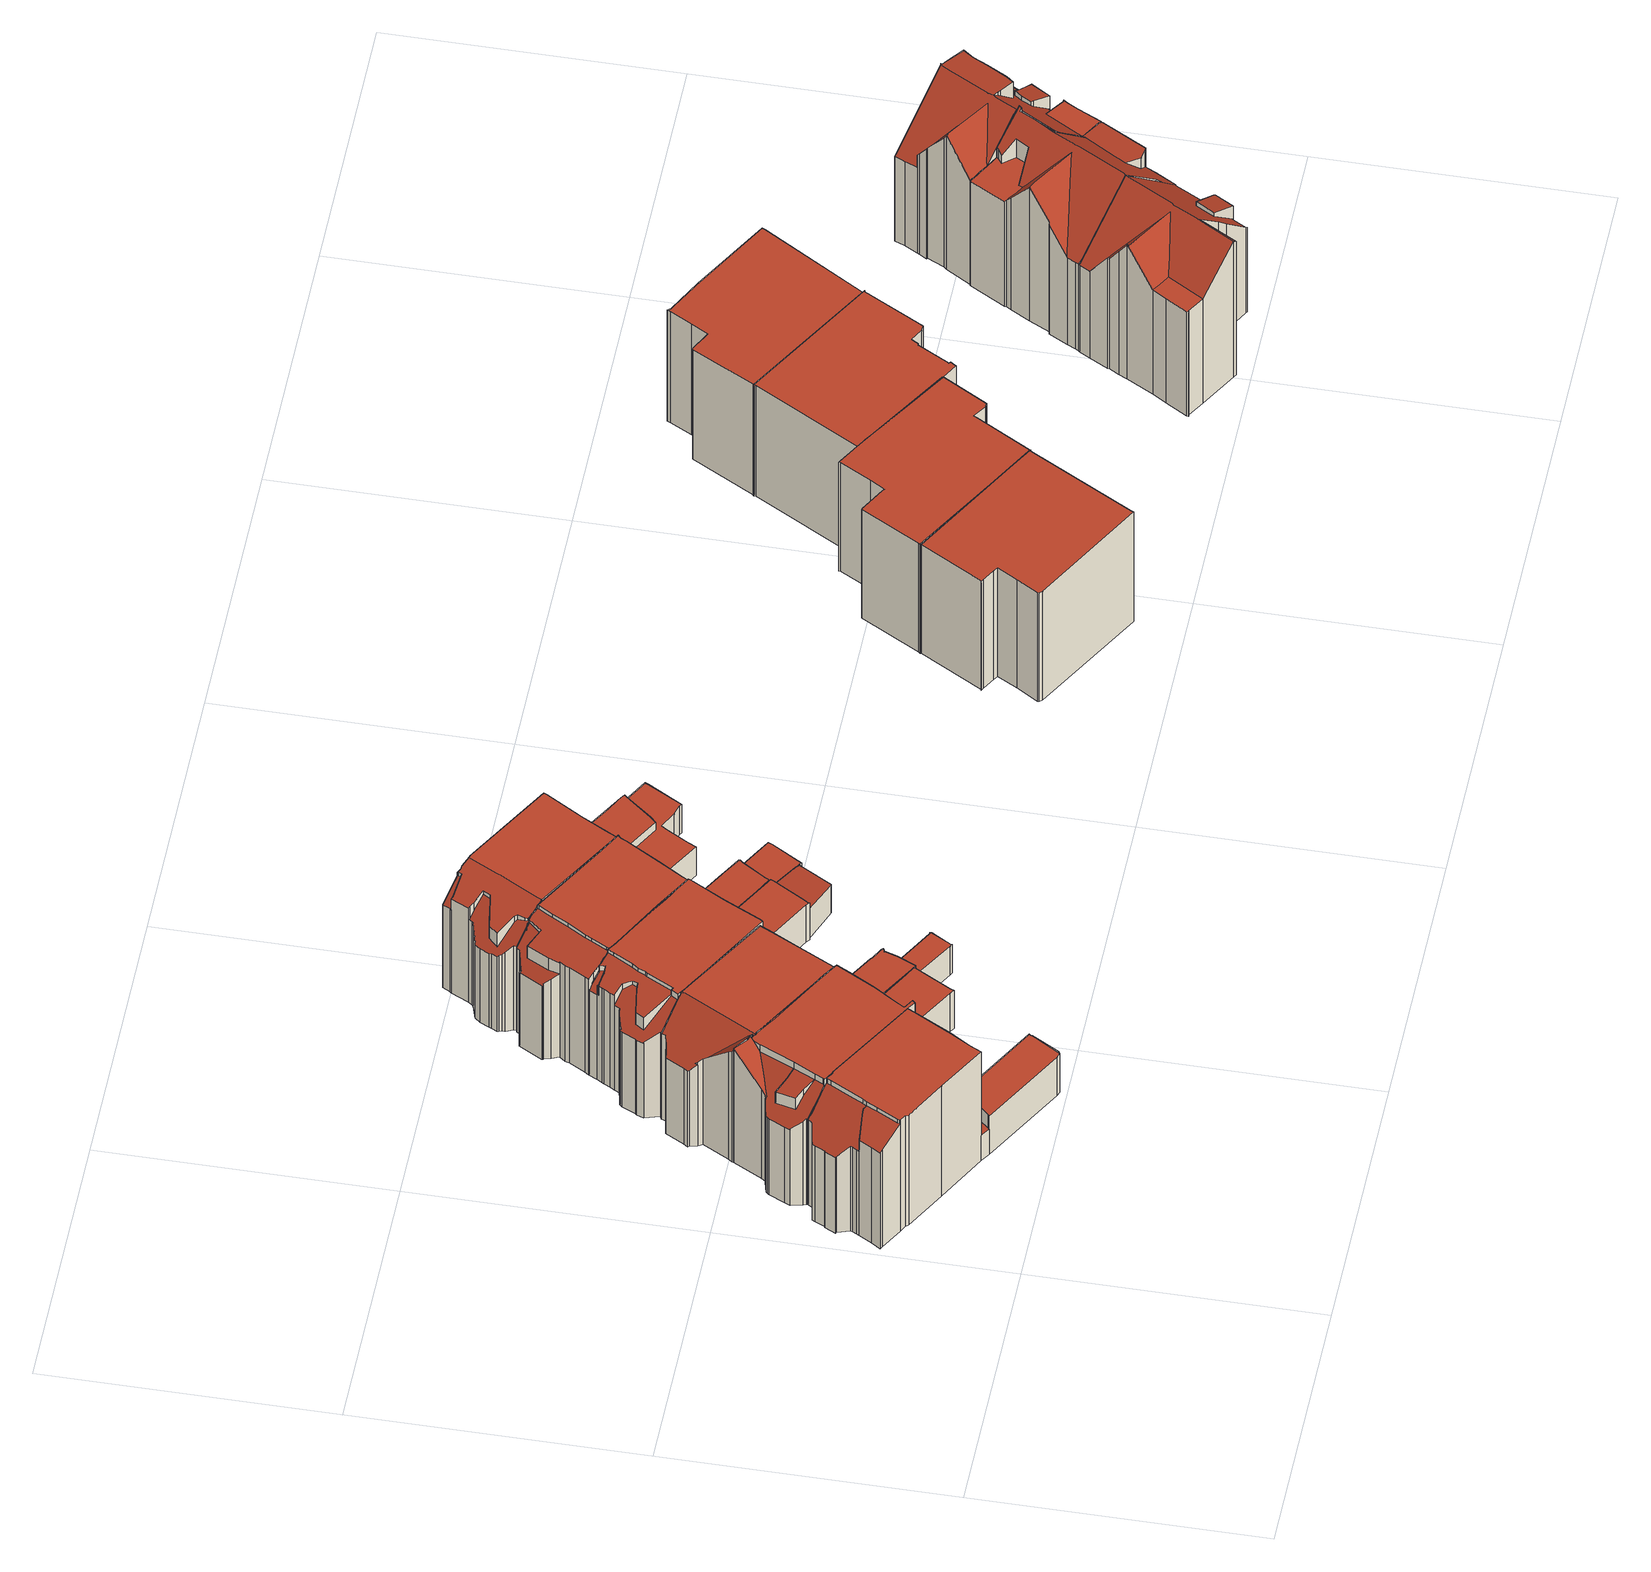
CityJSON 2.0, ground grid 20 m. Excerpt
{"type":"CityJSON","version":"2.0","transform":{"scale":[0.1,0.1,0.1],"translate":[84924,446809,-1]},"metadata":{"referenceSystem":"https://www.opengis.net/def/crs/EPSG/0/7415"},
"CityObjects":{
"building1":{"type":"Building","attributes":{"dak_type":"slanted","data_area":76.15,"data_coverage":0.896,"geconstateerd":false,"gid":17145254,"h_dak_50p":9.67,"h_dak_70p":9.71,"h_dak_max":9.92,"h_dak_min":1.93,"h_maaiveld":-0.252,"kas_warenhuis":false,"lod11_replace":false,"ondergronds_type":"above ground","oorspronkelijkbouwjaar":1921,"pw_actueel":"yes","pw_bron":"ahn3","reconstructie_methode":"tudelft3d-geoflow","reconstruction_skipped":false,"rmse_lod12":3.34,"rmse_lod13":0.622,"rmse_lod22":0.356,"rn":1,"status":"Pand in gebruik","t_run":122.95,"val3dity_codes_lod12":"[]","val3dity_codes_lod13":"[]","val3dity_codes_lod22":"[]"},"children":["building1-1"]},
"building1-1":{"type":"BuildingPart","parents":["building1"],"geometry":[{"type":"MultiSurface","lod":"2.2","boundaries":[[[0,1,2,3,4,5,6,7,8,9,10,11,12,13,14,15,16,17,18,19,20,21,22,23,24,25,26,27,28,29,30,31,32,33,34,35,36,37]],[[38,36,35,39]],[[40,10,9,41]],[[42,43,11,10,40]],[[44,45,46,42]],[[47,48,49,50]],[[51,22,21,52]],[[41,9,8,53]],[[54,3,2,55]],[[56,57,55,58]],[[59,4,3,54,60]],[[61,62,54,60]],[[63,64,65,66]],[[67,30,29,68]],[[68,29,28,69]],[[70,18,17,71]],[[72,20,19,73]],[[74,75,76,77]],[[78,25,24,79]],[[80,27,26,81]],[[82,32,31,83]],[[84,69,28,27,80]],[[85,33,32,82]],[[86,87,7,6,88]],[[88,6,5,89]],[[90,91,92,93]],[[60,54,94,64,63]],[[46,43,42]],[[79,24,23,95]],[[96,78,75,74]],[[81,26,25,78,96]],[[66,65,97,98]],[[98,97,99,100]],[[100,99,69,84]],[[83,31,30,67]],[[73,19,18,70]],[[52,21,20,72]],[[95,23,22,51]],[[50,49,91,90]],[[53,8,7,87]],[[101,12,11,43]],[[102,13,12,101]],[[103,14,13,102]],[[104,15,14,103]],[[105,16,15,104]],[[71,17,16,105]],[[106,107,48]],[[107,106,45,44]],[[77,76,108,109]],[[109,108,48,47]],[[93,92,87,86]],[[64,94,110,111]],[[111,110,57,56]],[[112,1,0,113]],[[58,55,2,1,112]],[[113,0,37,114]],[[39,35,34,115]],[[115,34,33,85]],[[89,5,4,59]],[[114,37,36,38]],[[40,41,53,87,92,91,49,48,107,44,42]],[[104,103,102,101,43,46,45,106,48,108,76,75,78,79,95,51,52,72,73,70,71,105]],[[57,110,94,54,62,54,55]],[[113,114,38,39,115,85,82,83,67,68,69,99,97,65,64,111,56,58,112]],[[50,90,93,86,88,89,59,60,61,60,63,66,98,100,84,80,81,96,74,77,109,47]]],"semantics":{"surfaces":[{"type":"GroundSurface"},{"type":"WallSurface","on_footprint_edge":true},{"type":"WallSurface","on_footprint_edge":false},{"type":"RoofSurface"}],"values":[0,1,1,1,2,2,1,1,1,2,1,2,2,1,1,1,1,2,1,1,1,1,1,1,1,2,2,2,1,2,1,2,2,2,1,1,1,1,2,1,1,1,1,1,1,1,2,2,2,2,2,2,2,1,1,1,1,1,1,1,3,3,3,3,3]}}]},
"building2":{"type":"Building","attributes":{"dak_type":"slanted","data_area":79.94,"data_coverage":0.889,"geconstateerd":false,"gid":18958504,"h_dak_50p":9.66,"h_dak_70p":9.69,"h_dak_max":9.99,"h_dak_min":3.12,"h_maaiveld":-0.276,"kas_warenhuis":false,"lod11_replace":false,"ondergronds_type":"above ground","oorspronkelijkbouwjaar":1921,"pw_actueel":"yes","pw_bron":"ahn3","reconstructie_methode":"tudelft3d-geoflow","reconstruction_skipped":false,"rmse_lod12":3.54,"rmse_lod13":0.569,"rmse_lod22":0.0848,"rn":1,"status":"Pand in gebruik","t_run":142.39,"val3dity_codes_lod12":"[]","val3dity_codes_lod13":"[]","val3dity_codes_lod22":"[]"},"children":["building2-1"]},
"building2-1":{"type":"BuildingPart","parents":["building2"],"geometry":[{"type":"Solid","lod":"2.2","boundaries":[[[[116,117,118,28,119,120,121,122,24,123,124,125,126,127,128,129,130,131,132,133,134,135,136,137,138,139,140,141,142,143,144,145,146,147,148,149]],[[150,128,127,151]],[[152,153,135,134,154]],[[155,156,157]],[[153,152,157]],[[79,24,122,158]],[[159,145,144,160]],[[154,134,133,161]],[[162,129,128,150]],[[163,124,123,164]],[[165,119,28,84]],[[166,149,148,167]],[[168,116,149,166]],[[169,147,146,170]],[[171,121,120,172]],[[158,122,121,171]],[[173,136,135,153]],[[174,137,136,173]],[[175,117,116,168]],[[176,175,177,178]],[[179,118,117,175,176]],[[180,138,137,174]],[[156,155,181,182]],[[84,28,118,179]],[[178,177,183,184]],[[167,148,147,169]],[[185,186,172,187]],[[170,146,145,159]],[[187,172,120,119,165]],[[188,140,139,189]],[[190,191,192]],[[193,130,129,162]],[[184,183,194,195]],[[195,194,196,197]],[[198,141,140,188]],[[199,143,142,200]],[[200,142,141,198]],[[160,144,143,199]],[[151,127,126,201]],[[202,203,191,190]],[[182,181,192,204]],[[164,123,24,79]],[[205,125,124,163]],[[206,125,205]],[[207,208,209,210]],[[211,131,130,193]],[[212,132,131,211]],[[161,133,132,212]],[[197,196,189,213]],[[213,189,139,138,180]],[[201,126,125,206]],[[210,209,203,202]],[[204,192,186,185]],[[208,207,181]],[[196,194,183,177,175,168,166,167,169,170,159,160,199,200,198,188,189]],[[181,207,210,202,190,192]],[[212,211,214,155,157,152,154,161]],[[186,192,191,203,209,208,181,155,214,211,193,162,150,151,201,206,205,163,164,79,158,171,172]],[[156,182,204,185,187,165,84,179,176,178,184,195,197,213,180,174,173,153,157]]]],"semantics":{"surfaces":[{"type":"GroundSurface"},{"type":"WallSurface","on_footprint_edge":true},{"type":"WallSurface","on_footprint_edge":false},{"type":"RoofSurface"}],"values":[[0,1,1,2,2,1,1,1,1,1,1,1,1,1,1,1,1,1,1,2,1,1,2,1,2,1,2,1,1,1,2,1,2,2,1,1,1,1,1,2,2,1,1,1,2,1,1,1,2,1,1,2,2,2,3,3,3,3,3]]}}]},
"building3":{"type":"Building","attributes":{"dak_type":"slanted","data_area":80.72,"data_coverage":0.875,"geconstateerd":false,"gid":17147219,"h_dak_50p":9.64,"h_dak_70p":9.68,"h_dak_max":9.95,"h_dak_min":2.24,"h_maaiveld":-0.271,"kas_warenhuis":false,"lod11_replace":false,"ondergronds_type":"above ground","oorspronkelijkbouwjaar":1921,"pw_actueel":"yes","pw_bron":"ahn3","reconstructie_methode":"tudelft3d-geoflow","reconstruction_skipped":false,"rmse_lod12":3.7,"rmse_lod13":0.534,"rmse_lod22":0.149,"rn":1,"status":"Pand in gebruik","t_run":213.61,"val3dity_codes_lod12":"[]","val3dity_codes_lod13":"[]","val3dity_codes_lod22":"[]"},"children":["building3-1"]},
"building3-1":{"type":"BuildingPart","parents":["building3"],"geometry":[{"type":"Solid","lod":"2.2","boundaries":[[[[215,216,217,218,219,220,136,221,222,133,223,224,225,226,227,228,229,230,231,232,233,234,235,236,237,238,239,240,241,242,243,244,245,246,247,248,249,250,251,252,253]],[[254,227,226,255]],[[255,256,257]],[[258,228,227,254]],[[259,223,133,260]],[[261,251,250,262]],[[263,225,224,264]],[[265,266,267,268]],[[269,235,234,270]],[[271,247,246,272]],[[273,249,248,274]],[[264,224,223,259]],[[256,255,226,225,263]],[[275,231,230,276]],[[276,230,229,277]],[[277,229,228,258]],[[268,267,278]],[[279,236,235,269]],[[280,220,219,281]],[[260,133,222,266,265]],[[282,215,253,283]],[[284,285,286,287]],[[288,218,217,285,284]],[[289,239,238,290]],[[291,233,232,292]],[[270,234,233,291]],[[293,237,236,279]],[[294,290,238,237,293]],[[287,286,295,296]],[[266,222,221,297]],[[281,219,218,288]],[[298,252,251,261]],[[299,300,301,302]],[[303,304,290,294]],[[305,245,244,306]],[[306,244,243,307]],[[308,240,239,289]],[[296,295,304,303]],[[309,242,241,310]],[[307,243,242,309]],[[310,241,240,308]],[[311,312,300,299]],[[283,253,252,298]],[[285,217,216,313,314]],[[314,313,312,311]],[[313,216,215,282]],[[272,246,245,305]],[[262,250,249,273]],[[315,247,271]],[[292,232,231,275]],[[297,221,136,316]],[[316,136,220,280]],[[274,248,247,315]],[[302,301,315,271]],[[260,265,268,278,317,257,256,263,264,259]],[[262,273,274,315,301,300,312,313,282,283,298,261]],[[292,275,276,277,258,254,255,257,317,278,267,266,297,318,319,320,279,269,270,291]],[[297,316,280,281,288,284,287,296,303,294,293,279,320,319,318]],[[272,305,306,307,309,310,308,289,290,304,295,286,285,314,311,299,302,271]]]],"semantics":{"surfaces":[{"type":"GroundSurface"},{"type":"WallSurface","on_footprint_edge":true},{"type":"WallSurface","on_footprint_edge":false},{"type":"RoofSurface"}],"values":[[0,1,2,1,1,1,1,2,1,1,1,1,1,1,1,1,2,1,1,1,1,2,1,1,1,1,1,1,2,1,1,1,2,2,1,1,1,2,1,1,1,2,1,1,2,1,1,1,1,1,1,1,1,2,3,3,3,3,3]]}}]},
"building4":{"type":"Building","attributes":{"dak_type":"slanted","data_area":88.5,"data_coverage":0.9,"geconstateerd":false,"gid":18958401,"h_dak_50p":9.12,"h_dak_70p":9.69,"h_dak_max":9.91,"h_dak_min":2.08,"h_maaiveld":-0.222,"kas_warenhuis":false,"lod11_replace":false,"ondergronds_type":"above ground","oorspronkelijkbouwjaar":1921,"pw_actueel":"yes","pw_bron":"ahn3","reconstructie_methode":"tudelft3d-geoflow","reconstruction_skipped":false,"rmse_lod12":4.17,"rmse_lod13":1.23,"rmse_lod22":0.386,"rn":1,"status":"Pand in gebruik","t_run":138.58,"val3dity_codes_lod12":"[]","val3dity_codes_lod13":"[]","val3dity_codes_lod22":"[]"},"children":["building4-1"]},
"building4-1":{"type":"BuildingPart","parents":["building4"],"geometry":[{"type":"Solid","lod":"2.2","boundaries":[[[[321,322,323,324,325,326,327,328,329,330,331,332,333,334,335,336,337,338,339,340,341,342,343,344,345,346,347,348,349,350,351,352,353,354,355,356,357,358,359,360]],[[361,353,352,362]],[[362,352,351,363]],[[364,354,353,361]],[[365,349,348,366]],[[367,322,321,368]],[[363,351,350,369]],[[370,348,347,371]],[[366,348,370]],[[371,347,346,270]],[[372,341,340,373]],[[374,335,334,375]],[[376,358,357,377]],[[378,374,379,380]],[[381,337,336,382]],[[270,346,345,383]],[[384,385,329,328,386]],[[387,388,386,389]],[[390,391,392,393]],[[394,324,323,395,396]],[[396,395,397,398]],[[382,336,335,374,378]],[[399,339,338,400]],[[401,383,345,344,402]],[[403,404,388,387]],[[405,325,324,394]],[[406,330,329,385]],[[389,386,328,327,407]],[[408,409,385,384]],[[410,333,332,411]],[[411,332,331,412]],[[413,414,415,416]],[[377,357,356,417,418]],[[375,334,333,410]],[[412,331,330,406]],[[395,323,322,367]],[[402,344,343,419]],[[419,343,342,420,421]],[[421,420,422,423]],[[424,425,404,403]],[[420,342,341,372]],[[423,422,425,424]],[[373,340,339,399]],[[400,338,337,381]],[[416,415,426,427]],[[369,350,349,365]],[[427,426,428,429]],[[430,431,414,413]],[[432,355,354,364]],[[433,434,435,436]],[[437,438,434,433]],[[380,379,409,408]],[[407,327,326,439]],[[440,429,428,383,401]],[[441,442,429,440]],[[443,444,360,359,445]],[[445,359,358,376]],[[418,417,446,447]],[[417,356,355,432]],[[447,446,448,449]],[[449,448,431,430]],[[436,435,450,451]],[[451,450,442,441]],[[368,321,360,444]],[[393,392,444,443]],[[452,453,391,390]],[[398,397,453,452]],[[454,405,455,456]],[[439,326,325,405,454]],[[456,455,438,437]],[[412,406,385,409,379,374,375,410,411]],[[378,380,408,384,386,388,404,425,422,420,372,373,399,400,381,382]],[[428,426,415,414,431,448,446,417,432,364,361,362,363,369,365,366,370,371,270,383]],[[444,392,391,453,397,395,367,368]],[[405,394,396,398,452,390,393,443,445,376,377,418,447,449,430,413,416,427,429,442,450,435,434,438,455]],[[456,437,433,436,451,441,440,401,402,419,421,423,424,403,387,389,407,439,454]]]],"semantics":{"surfaces":[{"type":"GroundSurface"},{"type":"WallSurface","on_footprint_edge":true},{"type":"WallSurface","on_footprint_edge":false},{"type":"RoofSurface"}],"values":[[0,1,1,1,1,1,1,1,1,1,1,1,1,2,1,1,1,2,2,1,2,1,1,1,2,1,1,1,2,1,1,2,1,1,1,1,1,1,2,2,1,2,1,1,2,1,2,2,1,2,2,2,1,2,2,1,1,2,1,2,2,2,2,1,2,2,2,2,1,2,3,3,3,3,3,3]]}}]},
"building5":{"type":"Building","attributes":{"dak_type":"slanted","data_area":83.09,"data_coverage":0.883,"geconstateerd":false,"gid":18958403,"h_dak_50p":9.62,"h_dak_70p":9.65,"h_dak_max":9.89,"h_dak_min":2.08,"h_maaiveld":-0.216,"kas_warenhuis":false,"lod11_replace":false,"ondergronds_type":"above ground","oorspronkelijkbouwjaar":1921,"pw_actueel":"yes","pw_bron":"ahn3","reconstructie_methode":"tudelft3d-geoflow","reconstruction_skipped":false,"rmse_lod12":3.95,"rmse_lod13":0.649,"rmse_lod22":0.416,"rn":1,"status":"Pand in gebruik","t_run":141.84,"val3dity_codes_lod12":"[]","val3dity_codes_lod13":"[]","val3dity_codes_lod22":"[]"},"children":["building5-1"]},
"building5-1":{"type":"BuildingPart","parents":["building5"],"geometry":[{"type":"Solid","lod":"2.2","boundaries":[[[[457,458,459,460,461,321,462,463,464,465,466,467,468,469,470,471,472,473,474,475,476,477,478,479,480,481,482,483,484,485,486,487,488,489,490,491,492,493,494,495,496,328,497,498]],[[499,473,472,500]],[[501,502,503,504]],[[505,482,481,506]],[[507,471,470,508]],[[508,470,469,509]],[[509,469,468,510]],[[500,472,471,507]],[[511,466,465,512]],[[513,475,474,514]],[[515,516,517,518]],[[519,520,502,501]],[[521,522,523,524]],[[504,503,512,525]],[[526,483,482,505]],[[527,528,529,530]],[[531,532,528,527]],[[533,494,493,534]],[[534,493,492,535]],[[536,490,489,537]],[[514,474,473,499]],[[538,539,520,519]],[[539,476,475,513]],[[532,495,494,533]],[[540,496,495,532,531]],[[541,542,488,487,543]],[[506,481,480,544]],[[524,523,516,515]],[[545,546,547,548]],[[549,479,478,522,521]],[[550,463,462,551]],[[522,478,477,552]],[[552,477,476,539,538]],[[553,461,460,554]],[[555,464,463,550]],[[556,467,466,511]],[[510,468,467,556]],[[551,462,321,557]],[[558,465,464,555]],[[559,560,561,562]],[[518,517,560,559]],[[563,564,542,541]],[[565,566,564,563]],[[535,492,491,567]],[[537,489,488,542]],[[554,460,459,568]],[[557,321,461,553]],[[569,497,328,570,571]],[[570,328,496,540]],[[571,570,572,573]],[[573,572,546,545]],[[574,544,480,479,549]],[[575,576,544,574]],[[525,512,465,558]],[[568,459,458,577]],[[543,487,486,578]],[[530,529,566,565]],[[567,491,490,536]],[[579,580,577,581]],[[581,577,458,457,582]],[[562,561,580,579]],[[548,547,576,575]],[[582,457,498,583]],[[583,498,497,569]],[[584,485,484,585]],[[578,486,485,584]],[[585,484,483,526]],[[500,507,508,509,510,556,511,512,503,502,520,539,513,514,499]],[[580,561,560,517,516,523,522,552,538,519,501,504,525,558,555,550,551,557,553,554,568,577]],[[567,536,537,542,564,566,529,528,532,533,534,535]],[[548,575,574,549,521,524,515,518,559,562,579,581,582,583,569,571,573,545]],[[585,526,505,506,544,576,547,546,572,570,540,531,527,530,565,563,541,543,578,584]]]],"semantics":{"surfaces":[{"type":"GroundSurface"},{"type":"WallSurface","on_footprint_edge":true},{"type":"WallSurface","on_footprint_edge":false},{"type":"RoofSurface"}],"values":[[0,1,2,1,1,1,1,1,1,1,2,2,2,2,1,2,2,1,1,1,1,2,1,1,1,1,1,2,2,1,1,1,1,1,1,1,1,1,1,2,2,2,2,1,1,1,1,1,1,2,2,1,2,1,1,1,2,1,2,1,2,2,1,1,1,1,1,3,3,3,3,3]]}}]},
"building6":{"type":"Building","attributes":{"dak_type":"slanted","data_area":101.12,"data_coverage":0.872,"geconstateerd":false,"gid":18958405,"h_dak_50p":8.68,"h_dak_70p":9.64,"h_dak_max":9.88,"h_dak_min":1.84,"h_maaiveld":-0.203,"kas_warenhuis":false,"lod11_replace":false,"ondergronds_type":"above ground","oorspronkelijkbouwjaar":1921,"pw_actueel":"yes","pw_bron":"ahn3","reconstructie_methode":"tudelft3d-geoflow","reconstruction_skipped":false,"rmse_lod12":4.59,"rmse_lod13":1.24,"rmse_lod22":0.177,"rn":1,"status":"Pand in gebruik","t_run":159.52,"val3dity_codes_lod12":"[]","val3dity_codes_lod13":"[]","val3dity_codes_lod22":"[]"},"children":["building6-1"]},
"building6-1":{"type":"BuildingPart","parents":["building6"],"geometry":[{"type":"Solid","lod":"2.2","boundaries":[[[[586,587,588,589,590,591,592,593,594,595,596,597,598,599,475,600,601,602,603,604,605,606,607,608,609,610,611,612,613,614,615,616,617,618,619,620,621,622,623,624,625]],[[626,627,628,629]],[[630,614,613,631]],[[632,605,604,633]],[[634,635,636,637]],[[638,608,639]],[[640,609,608,638]],[[633,604,603,641]],[[642,643,635,634]],[[644,600,475,645]],[[646,601,600,644]],[[647,617,616,648]],[[649,587,586,650]],[[651,652,627,626]],[[653,654,655,656]],[[657,658,659,660]],[[648,616,615,652,651]],[[652,615,614,630]],[[661,589,588,662]],[[663,664,665,666]],[[667,624,623,668]],[[669,602,601,646]],[[629,628,670,671]],[[637,636,672,673]],[[673,672,674,675]],[[641,603,602,669]],[[676,677,678,679]],[[645,475,599,680]],[[681,607,606,682]],[[639,608,607,681]],[[683,684,685,686]],[[687,688,689,690]],[[691,619,618,692]],[[693,694,695,696]],[[694,593,592,697]],[[698,594,593,694,693]],[[696,695,654,653]],[[699,700,658,657]],[[660,659,688,687]],[[701,621,620,702]],[[703,668,623,622,704]],[[666,665,668,703]],[[650,586,625,705]],[[686,685,643,642]],[[692,618,617,647]],[[706,595,594,698,707]],[[708,702,620,619,691]],[[690,689,702,708]],[[704,622,621,701]],[[631,613,612,709]],[[710,709,612,611,711,712]],[[682,606,605,632]],[[713,610,609,640]],[[671,670,709,710]],[[680,599,598,714]],[[715,716,597,596,717]],[[707,698,700,699]],[[675,674,677,676]],[[714,598,597,716]],[[679,678,718,719]],[[717,596,595,706]],[[697,592,591,720]],[[721,722,664,663]],[[711,611,610,713]],[[712,711,723,724]],[[724,723,725,726]],[[726,725,684,683]],[[719,718,716,715]],[[720,591,590,727]],[[727,590,589,661]],[[662,588,587,649]],[[705,625,624,667]],[[656,655,722,721]],[[703,704,701,702,689,688,659,658,700,698,693,696,653,656,721,663,666]],[[692,728,729,730,731,732,733,706,707,699,657,660,687,690,708,691]],[[709,670,628,627,652,630,631]],[[641,669,646,644,645,680,714,716,718,678,677,674,672,636,635,643,685,684,725,723,711,713,640,638,639,681,682,632,633]],[[679,719,715,717,706,733,732,731,730,729,728,692,647,648,651,626,629,671,710,712,724,726,683,686,642,634,637,673,675,676]],[[722,655,654,695,694,697,720,727,661,662,649,650,705,667,668,665,664]]]],"semantics":{"surfaces":[{"type":"GroundSurface"},{"type":"WallSurface","on_footprint_edge":false},{"type":"WallSurface","on_footprint_edge":true},{"type":"RoofSurface"}],"values":[[0,1,2,2,1,2,2,2,1,2,2,2,2,1,1,1,2,2,2,1,2,2,1,1,1,2,1,2,2,2,1,1,2,1,2,2,1,1,1,2,2,1,2,1,2,2,2,1,2,2,2,2,2,1,2,2,1,1,2,1,2,2,1,2,1,1,1,1,2,2,2,2,1,3,3,3,3,3,3]]}}]},
"building7":{"type":"Building","attributes":{"dak_type":"horizontal","data_area":83.46,"data_coverage":0.965,"geconstateerd":false,"gid":11190671,"h_dak_50p":9.86,"h_dak_70p":9.88,"h_dak_max":10.05,"h_dak_min":9.78,"h_maaiveld":-0.099,"kas_warenhuis":false,"lod11_replace":false,"ondergronds_type":"above ground","oorspronkelijkbouwjaar":1921,"pw_actueel":"yes","pw_bron":"ahn3","reconstructie_methode":"tudelft3d-geoflow","reconstruction_skipped":false,"rmse_lod12":0.043,"rmse_lod13":0.0454,"rmse_lod22":0.0302,"rn":1,"status":"Pand in gebruik","t_run":137.37,"val3dity_codes_lod12":"[]","val3dity_codes_lod13":"[]","val3dity_codes_lod22":"[]"},"children":["building7-1"]},
"building7-1":{"type":"BuildingPart","parents":["building7"],"geometry":[{"type":"Solid","lod":"2.2","boundaries":[[[[734,735,736,737,738,739,740,741,742,743,744,745,746,747,748,749]],[[750,741,740,751]],[[752,746,745,753]],[[751,740,739,754]],[[755,742,741,750]],[[756,743,742,755]],[[757,744,743,756]],[[758,748,747,759]],[[760,749,748,758]],[[754,739,738,761]],[[759,747,746,752]],[[753,745,744,757]],[[762,736,735,763]],[[764,734,749,760]],[[763,735,734,764]],[[761,738,737,765]],[[765,737,736,762]],[[763,764,760,758,759,752,753,757,756,755,750,751,754,761,765,762]]]],"semantics":{"surfaces":[{"type":"GroundSurface"},{"type":"WallSurface","on_footprint_edge":true},{"type":"RoofSurface"}],"values":[[0,1,1,1,1,1,1,1,1,1,1,1,1,1,1,1,1,2]]}}]},
"building8":{"type":"Building","attributes":{"dak_type":"multiple horizontal","data_area":85.96,"data_coverage":0.965,"geconstateerd":false,"gid":18958744,"h_dak_50p":9.84,"h_dak_70p":9.85,"h_dak_max":10.97,"h_dak_min":9.73,"h_maaiveld":-0.123,"kas_warenhuis":false,"lod11_replace":false,"ondergronds_type":"above ground","oorspronkelijkbouwjaar":1921,"pw_actueel":"yes","pw_bron":"ahn3","reconstructie_methode":"tudelft3d-geoflow","reconstruction_skipped":false,"rmse_lod12":0.151,"rmse_lod13":0.15,"rmse_lod22":0.155,"rn":1,"status":"Pand in gebruik","t_run":93.35,"val3dity_codes_lod12":"[]","val3dity_codes_lod13":"[]","val3dity_codes_lod22":"[]"},"children":["building8-1"]},
"building8-1":{"type":"BuildingPart","parents":["building8"],"geometry":[{"type":"Solid","lod":"2.2","boundaries":[[[[766,767,768,769,770,771,772,773,774,775,776,777,778,779,780,781,782,749,783,784,785]],[[786,781,780,787]],[[788,774,773,789]],[[789,773,772,790]],[[791,770,769,792]],[[793,785,784,794]],[[790,772,771,795]],[[796,777,776,797]],[[798,775,774,788]],[[787,780,779,799]],[[799,779,778,800]],[[800,778,777,796]],[[797,776,775,798]],[[801,766,785,793]],[[802,783,749,760]],[[760,749,782,803]],[[804,767,766,801]],[[805,768,767,804]],[[792,769,768,805]],[[795,771,770,791]],[[794,784,783,802]],[[803,782,781,786]],[[792,805,804,801,793,794,802,760,803,786,787,799,800,796,797,798,788,789,790,795,791]]]],"semantics":{"surfaces":[{"type":"GroundSurface"},{"type":"WallSurface","on_footprint_edge":true},{"type":"RoofSurface"}],"values":[[0,1,1,1,1,1,1,1,1,1,1,1,1,1,1,1,1,1,1,1,1,1,2]]}}]},
"building9":{"type":"Building","attributes":{"dak_type":"multiple horizontal","data_area":84.82,"data_coverage":0.967,"geconstateerd":false,"gid":18958745,"h_dak_50p":9.81,"h_dak_70p":9.83,"h_dak_max":11.05,"h_dak_min":9.74,"h_maaiveld":-0.274,"kas_warenhuis":false,"lod11_replace":false,"ondergronds_type":"above ground","oorspronkelijkbouwjaar":1921,"pw_actueel":"yes","pw_bron":"ahn3","reconstructie_methode":"tudelft3d-geoflow","reconstruction_skipped":false,"rmse_lod12":0.161,"rmse_lod13":0.161,"rmse_lod22":0.159,"rn":1,"status":"Pand in gebruik","t_run":93.79,"val3dity_codes_lod12":"[]","val3dity_codes_lod13":"[]","val3dity_codes_lod22":"[]"},"children":["building9-1"]},
"building9-1":{"type":"BuildingPart","parents":["building9"],"geometry":[{"type":"Solid","lod":"2.2","boundaries":[[[[806,807,808,809,810,811,812,813,814,815,816,817,818,819,820,821,822,823,824]],[[825,811,810,826]],[[790,821,820,827]],[[828,812,811,825]],[[788,816,815,829]],[[830,808,807,831]],[[832,813,812,828]],[[833,814,813,832]],[[826,810,809,834]],[[834,809,808,830]],[[835,817,816,788]],[[829,815,814,833]],[[827,820,819,836]],[[831,807,806,837]],[[838,824,823,839]],[[837,806,824,838]],[[836,819,818,840]],[[840,818,817,835]],[[839,823,822,841]],[[841,822,821,790]],[[833,832,828,825,826,834,830,831,837,838,839,841,790,827,836,840,835,788,829]]]],"semantics":{"surfaces":[{"type":"GroundSurface"},{"type":"WallSurface","on_footprint_edge":true},{"type":"RoofSurface"}],"values":[[0,1,1,1,1,1,1,1,1,1,1,1,1,1,1,1,1,1,1,1,2]]}}]},
"building10":{"type":"Building","attributes":{"dak_type":"multiple horizontal","data_area":83.46,"data_coverage":0.966,"geconstateerd":false,"gid":18956906,"h_dak_50p":9.79,"h_dak_70p":9.81,"h_dak_max":10.79,"h_dak_min":9.73,"h_maaiveld":-0.293,"kas_warenhuis":false,"lod11_replace":false,"ondergronds_type":"above ground","oorspronkelijkbouwjaar":1921,"pw_actueel":"yes","pw_bron":"ahn3","reconstructie_methode":"tudelft3d-geoflow","reconstruction_skipped":false,"rmse_lod12":0.112,"rmse_lod13":0.112,"rmse_lod22":0.113,"rn":1,"status":"Pand in gebruik","t_run":91.62,"val3dity_codes_lod12":"[]","val3dity_codes_lod13":"[]","val3dity_codes_lod22":"[]"},"children":["building10-1"]},
"building10-1":{"type":"BuildingPart","parents":["building10"],"geometry":[{"type":"Solid","lod":"2.2","boundaries":[[[[842,824,823,843,844,845,846,847,848,849,850,851,852,853,854]],[[855,850,849,856]],[[857,823,824,838]],[[858,845,844,859]],[[860,851,850,855]],[[859,844,843,861]],[[856,849,848,862]],[[862,848,847,863]],[[838,824,842,864]],[[861,843,823,857]],[[865,846,845,858]],[[863,847,846,865]],[[866,854,853,867]],[[867,853,852,868]],[[868,852,851,860]],[[864,842,854,866]],[[863,865,858,859,861,857,838,864,866,867,868,860,855,856,862]]]],"semantics":{"surfaces":[{"type":"GroundSurface"},{"type":"WallSurface","on_footprint_edge":true},{"type":"RoofSurface"}],"values":[[0,1,1,1,1,1,1,1,1,1,1,1,1,1,1,1,2]]}}]},
"building11":{"type":"Building","attributes":{"dak_type":"slanted","data_area":62.14,"data_coverage":0.881,"geconstateerd":false,"gid":18956902,"h_dak_50p":10.19,"h_dak_70p":10.98,"h_dak_max":12.14,"h_dak_min":7.39,"h_maaiveld":-0.278,"kas_warenhuis":false,"lod11_replace":false,"ondergronds_type":"above ground","oorspronkelijkbouwjaar":1922,"pw_actueel":"yes","pw_bron":"ahn3","reconstructie_methode":"tudelft3d-geoflow","reconstruction_skipped":false,"rmse_lod12":1.49,"rmse_lod13":1.5,"rmse_lod22":0.0545,"rn":1,"status":"Pand in gebruik","t_run":105.49,"val3dity_codes_lod12":"[]","val3dity_codes_lod13":"[]","val3dity_codes_lod22":"[]"},"children":["building11-1"]},
"building11-1":{"type":"BuildingPart","parents":["building11"],"geometry":[{"type":"Solid","lod":"2.2","boundaries":[[[[869,870,871,872,873,874,875,876,877,878,879,880,881,882,883,884,885,886,887,888,889,890,891,892,893,894,895,896]],[[897,881,880,898]],[[899,892,891,900]],[[900,891,890,901]],[[902,874,873,903]],[[904,882,881,897]],[[905,883,882,904]],[[906,873,872,907]],[[908,877,876,909]],[[910,896,895,911]],[[911,895,894,912]],[[913,893,892,899]],[[914,915,916]],[[917,879,878,918]],[[898,880,879,917]],[[918,878,877,908]],[[919,885,884,915]],[[909,876,875,920]],[[921,922,923,924]],[[925,888,887,926]],[[916,915,884,883,905,927]],[[927,905,922,921]],[[928,889,888,925]],[[929,930,931]],[[930,929,871,870,932]],[[903,873,906]],[[907,872,871,929]],[[933,869,896,910]],[[924,923,934,935]],[[935,934,914,916]],[[912,894,893,913]],[[901,890,889,928]],[[936,886,885,919]],[[926,887,886,936]],[[932,870,869,933]],[[920,875,874,902]],[[927,921,924,935,916]],[[926,936,919,915,914,934,923,922,905,904,897,898,917,937,938,939,940,941,899,900,901,928,925]],[[913,942,943,944,932,933,910,911,912]],[[932,944,943,942,945,931,930]],[[929,931,945,946,947,920,902,903,906,907]],[[939,938,937,917,918,908,909,920,947,946,945,942,913,899,941,940]]]],"semantics":{"surfaces":[{"type":"GroundSurface"},{"type":"WallSurface","on_footprint_edge":true},{"type":"WallSurface","on_footprint_edge":false},{"type":"RoofSurface"}],"values":[[0,1,1,1,1,1,1,1,1,1,1,1,2,1,1,1,1,1,2,1,1,2,1,2,1,1,1,1,2,2,1,1,1,1,1,1,3,3,3,3,3,3]]}}]},
"building12":{"type":"Building","attributes":{"dak_type":"slanted","data_area":62.55,"data_coverage":0.883,"geconstateerd":false,"gid":18956892,"h_dak_50p":10.17,"h_dak_70p":11.06,"h_dak_max":12.55,"h_dak_min":7.44,"h_maaiveld":-0.267,"kas_warenhuis":false,"lod11_replace":false,"ondergronds_type":"above ground","oorspronkelijkbouwjaar":1922,"pw_actueel":"yes","pw_bron":"ahn3","reconstructie_methode":"tudelft3d-geoflow","reconstruction_skipped":false,"rmse_lod12":1.42,"rmse_lod13":1.48,"rmse_lod22":0.0557,"rn":1,"status":"Pand in gebruik","t_run":131.25,"val3dity_codes_lod12":"[]","val3dity_codes_lod13":"[]","val3dity_codes_lod22":"[]"},"children":["building12-1"]},
"building12-1":{"type":"BuildingPart","parents":["building12"],"geometry":[{"type":"Solid","lod":"2.2","boundaries":[[[[948,949,950,951,952,953,954,955,956,881,957,958,959,879,960,877,961,962,963,964,965,966,967,968,969,970,971,972,973,974,975,976,977]],[[978,961,877,908]],[[979,980,981]],[[980,979,948,977,982]],[[983,972,971,984]],[[985,963,962,986]],[[987,966,965,988]],[[988,965,964,989]],[[990,952,951,991]],[[992,953,952,990]],[[993,959,958,994]],[[995,950,949,996]],[[997,968,967,998]],[[989,964,963,985]],[[991,951,950,995]],[[999,969,968,997]],[[1000,970,969,999]],[[998,967,966,987]],[[984,971,970,1000]],[[1001,1002,1003]],[[982,977,976,1004]],[[1004,976,975,1005]],[[1002,1001,1006,1007]],[[908,877,960,1008]],[[1009,1010,1011]],[[986,962,961,978]],[[1008,960,879,917]],[[917,879,959,993]],[[994,958,957,1012]],[[1013,973,972,983]],[[1014,1015,1016,1017]],[[1018,1019,1020,1021]],[[1019,974,973,1013]],[[1012,957,881,897]],[[897,881,956,1022]],[[1023,955,954,1024]],[[1022,956,955,1023]],[[1025,1024,954,953,992]],[[1007,1006,1024,1025]],[[1021,1020,1015,1014]],[[1005,975,974,1019,1018]],[[1017,1016,1010,1009]],[[996,949,948,979]],[[999,997,998,987,1026,1027,1028,1029,1030,1031,1032]],[[1027,1026,987,988,989,985,986,1033]],[[1034,1035,1036,1037,1038,981,980,982,1004,1005,1018,1021,1014,1017,1009,1011,1029,1028,1027,1033,986,978,908,1008,917,1039]],[[1022,1023,1024,1006,1001,1003,1040,995,996,979,981,1038,1037,1036,1035,1034,1039,917,993,994,1012,897]],[[1007,1025,992,990,991,995,1040,1003,1002]],[[1029,1011,1010,1016,1015,1020,1019,1013,983,984,1000,999,1032,1031,1030]]]],"semantics":{"surfaces":[{"type":"GroundSurface"},{"type":"WallSurface","on_footprint_edge":true},{"type":"WallSurface","on_footprint_edge":false},{"type":"RoofSurface"}],"values":[[0,1,2,1,1,1,1,1,1,1,1,1,1,1,1,1,1,1,1,2,1,1,2,1,2,1,1,1,1,1,2,2,1,1,1,1,1,1,2,2,1,2,1,3,3,3,3,3,3]]}}]},
"building13":{"type":"Building","attributes":{"dak_type":"slanted","data_area":63.56,"data_coverage":0.874,"geconstateerd":false,"gid":18958507,"h_dak_50p":10.25,"h_dak_70p":11.18,"h_dak_max":12.43,"h_dak_min":7.38,"h_maaiveld":-0.245,"kas_warenhuis":false,"lod11_replace":false,"ondergronds_type":"above ground","oorspronkelijkbouwjaar":1922,"pw_actueel":"yes","pw_bron":"ahn3","reconstructie_methode":"tudelft3d-geoflow","reconstruction_skipped":false,"rmse_lod12":1.58,"rmse_lod13":2.07,"rmse_lod22":0.164,"rn":1,"status":"Pand in gebruik","t_run":126.05,"val3dity_codes_lod12":"[]","val3dity_codes_lod13":"[]","val3dity_codes_lod22":"[]"},"children":["building13-1"]},
"building13-1":{"type":"BuildingPart","parents":["building13"],"geometry":[{"type":"Solid","lod":"2.2","boundaries":[[[[1041,1042,1043,1044,1045,1046,1047,1048,1049,1050,1051,1052,1053,1054,1055,1056,1057,1058,1059,1060,1061,1062,1063,1064,1065,1066,1067,1068,1069,1070,1071,1072,1073,1074,1075,1076,1077,1078,1079,1080]],[[1081,1047,1046,1082]],[[1083,1055,1054,1084]],[[1085,1050,1049,1086]],[[1086,1049,1048,1087]],[[1088,1061,1060,1089]],[[1090,1062,1061,1088]],[[1082,1046,1045,990]],[[1091,1075,1074,1092]],[[1093,1066,1065,1094]],[[1095,1058,1057,1096]],[[1097,1059,1058,1095]],[[1094,1065,1064,1098]],[[1099,1100,1101,1102]],[[1103,1041,1080,1104]],[[1105,1077,1076,1106]],[[1107,1104,1108]],[[1109,1110,1111,1112]],[[1106,1076,1075,1091]],[[1113,1073,1072,1114]],[[1115,1116,1117]],[[1118,1119,1120,1121]],[[990,1045,1044,1122]],[[1123,1042,1041,1103,1124]],[[1122,1044,1043,1125]],[[1108,1104,1080,1079,1126,1127]],[[1127,1126,1100,1099]],[[1128,1078,1077,1105]],[[1129,1130,1131,1132]],[[1132,1131,1071,1070,1133]],[[1125,1043,1042,1123]],[[1134,1068,1067,1135]],[[1136,1137,1138]],[[1139,1069,1068,1134]],[[1133,1070,1069,1139]],[[1140,1051,1050,1085]],[[1126,1079,1078,1128]],[[1141,1056,1055,1083]],[[1096,1057,1056,1141]],[[1142,1143,1130,1129]],[[1092,1074,1073,1113]],[[1084,1054,1053,1144]],[[1135,1067,1066,1093]],[[1144,1053,1052,1004]],[[1004,1052,1051,1140]],[[1089,1060,1059,1097]],[[1145,1146,1147,1148]],[[1098,1064,1063,1149]],[[1150,1151,1149,1152]],[[1152,1149,1063,1062,1090]],[[1153,1154,1155,1156]],[[1156,1155,1143,1142]],[[1102,1101,1119,1118]],[[1112,1111,1107,1108]],[[1157,1158,1159]],[[1124,1103,1158,1157]],[[1160,1161,1116,1115]],[[1151,1150,1162]],[[1114,1072,1071,1131]],[[1087,1048,1047,1081]],[[1137,1136,1161,1160]],[[1146,1145,1138]],[[1148,1147,1154,1153]],[[1121,1120,1110,1109]],[[1127,1099,1102,1118,1121,1109,1112,1108]],[[1124,1157,1159,1163,1164,1165,1082,990,1122,1125,1123]],[[1137,1166,1167,1004,1140,1085,1086,1087,1081,1082,1165,1164,1163,1159,1158,1103,1104,1107,1111,1110,1120,1119,1101,1100,1126,1128,1105,1106,1091,1092,1113,1114,1131,1130,1143,1155,1154,1147,1146,1138]],[[1095,1168,1169,1162,1150,1152,1090,1088,1089,1097]],[[1084,1170,1171,1172,1169,1168,1095,1096,1141,1083]],[[1169,1172,1171,1170,1084,1144,1004,1167,1166,1137,1160,1115,1117,1173,1174,1135,1093,1094,1098,1149,1151,1162]],[[1116,1161,1136,1138,1145,1148,1153,1156,1142,1129,1132,1133,1139,1134,1135,1174,1173,1117]]]],"semantics":{"surfaces":[{"type":"GroundSurface"},{"type":"WallSurface","on_footprint_edge":true},{"type":"WallSurface","on_footprint_edge":false},{"type":"RoofSurface"}],"values":[[0,1,1,1,1,1,1,1,1,1,1,1,1,2,1,1,2,2,1,1,2,2,1,1,1,1,2,1,2,1,1,1,2,1,1,1,1,1,1,2,1,1,1,1,1,1,2,1,2,1,2,2,2,2,2,2,2,2,1,1,2,2,2,2,3,3,3,3,3,3,3]]}}]}
},
"vertices":[
[162,5,7],[159,6,7],[100,39,7],[94,43,7],[59,62,7],[30,78,7],[28,80,7],[24,82,7],[8,91,7],[6,92,7],[10,98,7],[15,107,7],[16,109,7],[18,112,7],[18,113,7],[15,122,7],[14,122,7],[18,130,7],[19,130,7],[22,137,7],[23,139,7],[24,139,7],[29,140,7],[34,141,7],[36,144,7],[52,135,7],[56,132,7],[58,132,7],[122,96,7],[129,92,7],[129,91,7],[126,86,7],[128,85,7],[114,61,7],[175,27,7],[174,26,7],[174,25,7],[163,6,7],[174,25,43],[174,26,43],[10,98,94],[6,92,94],[15,107,94],[15,107,84],[30,108,101],[30,108,97],[15,107,85],[36,106,108],[36,106,104],[32,99,105],[32,99,108],[29,140,81],[24,139,77],[8,91,95],[94,43,30],[100,39,30],[101,40,42],[101,40,30],[100,39,42],[59,62,107],[94,43,106],[92,44,106],[92,44,30],[98,51,106],[98,51,42],[106,65,43],[106,65,107],[129,91,43],[129,92,43],[122,96,43],[19,130,76],[18,130,76],[23,139,76],[22,137,76],[51,134,108],[51,134,104],[50,132,104],[50,132,108],[52,135,104],[36,144,85],[58,132,108],[56,132,108],[128,85,43],[126,86,43],[122,96,107],[114,61,43],[24,82,108],[24,82,105],[28,80,108],[30,78,107],[24,84,108],[24,84,105],[24,83,105],[24,83,108],[98,51,31],[34,141,84],[52,135,108],[120,91,43],[120,91,107],[122,95,43],[122,95,107],[16,109,84],[18,112,84],[18,113,84],[15,122,76],[14,122,76],[34,108,101],[34,108,103],[38,109,104],[38,109,108],[106,46,31],[106,46,43],[159,6,42],[162,5,42],[163,6,43],[175,27,43],
[131,96,7],[130,94,7],[128,92,7],[54,134,7],[50,136,7],[42,140,7],[38,142,7],[36,145,7],[35,147,7],[33,155,7],[35,159,7],[40,170,7],[41,171,7],[42,172,7],[50,174,7],[51,174,7],[53,177,7],[64,197,7],[75,190,7],[78,189,7],[83,186,7],[84,186,7],[147,150,7],[152,147,7],[212,114,7],[220,110,7],[220,109,7],[206,84,7],[205,81,7],[202,83,7],[145,115,7],[144,115,7],[143,113,7],[133,94,7],[41,171,76],[40,170,76],[78,189,109],[78,189,107],[75,190,110],[74,182,101],[74,182,107],[77,187,107],[38,142,88],[202,83,42],[205,81,42],[64,197,111],[42,172,76],[35,147,83],[36,145,85],[54,134,108],[133,94,43],[143,113,43],[131,96,43],[144,115,43],[145,115,43],[42,140,93],[50,136,103],[83,186,107],[84,186,107],[130,94,43],[130,94,107],[123,98,43],[123,98,107],[128,92,107],[147,150,107],[62,158,102],[62,158,108],[126,103,43],[126,103,107],[51,137,108],[51,137,103],[50,136,108],[212,114,42],[152,147,43],[48,149,99],[48,149,94],[54,143,103],[50,174,83],[137,120,43],[137,120,107],[147,138,43],[147,138,107],[220,110,42],[206,84,42],[220,109,42],[35,159,76],[42,153,96],[42,153,86],[54,143,108],[33,155,77],[33,155,76],[56,161,99],[56,161,95],[47,167,84],[47,167,94],[51,174,84],[53,177,88],[152,147,107],[51,173,84],
[251,92,7],[221,109,7],[151,148,7],[142,153,7],[118,166,7],[98,177,7],[82,186,7],[80,188,7],[64,198,7],[66,201,7],[76,219,7],[74,222,7],[73,227,7],[72,228,7],[74,231,7],[81,244,7],[82,244,7],[89,245,7],[92,246,7],[93,249,7],[106,242,7],[111,239,7],[120,234,7],[178,201,7],[188,196,7],[189,195,7],[185,188,7],[173,166,7],[223,138,7],[224,137,7],[232,133,7],[233,132,7],[232,131,7],[229,124,7],[260,107,7],[261,107,7],[261,106,7],[253,92,7],[253,91,7],[73,227,76],[74,222,81],[74,222,83],[75,224,81],[72,228,76],[64,198,108],[64,197,110],[261,106,33],[261,107,33],[76,219,85],[66,201,105],[80,188,109],[80,188,105],[81,188,105],[81,188,108],[106,242,101],[93,249,85],[232,131,42],[233,132,42],[260,107,33],[229,124,33],[82,244,77],[81,244,76],[74,231,76],[82,191,105],[111,239,107],[98,177,107],[118,166,107],[251,92,33],[253,91,33],[151,148,106],[151,148,44],[151,149,44],[151,149,106],[142,153,107],[188,196,43],[178,201,43],[92,246,85],[89,245,82],[120,234,107],[178,201,106],[162,170,44],[162,170,106],[82,186,108],[253,92,33],[228,122,42],[228,122,33],[231,131,33],[231,131,42],[175,195,106],[175,195,43],[232,133,42],[224,137,42],[223,138,42],[189,195,43],[173,166,43],[185,188,43],[222,109,42],[222,109,34],[221,109,34],[221,109,42],[232,131,33],[83,186,108],[77,215,87],[82,187,108],[110,237,107],[110,238,107],
[122,301,8],[125,300,8],[131,296,8],[137,293,8],[139,292,8],[145,288,8],[183,268,8],[209,253,8],[280,213,8],[302,201,8],[304,199,8],[303,197,8],[291,176,8],[290,176,8],[264,186,8],[264,185,8],[262,187,8],[202,220,8],[190,197,8],[189,195,8],[189,196,8],[181,200,8],[116,236,8],[110,240,8],[108,241,8],[93,249,8],[94,250,8],[91,260,8],[93,265,8],[94,266,8],[98,275,8],[100,277,8],[100,276,8],[109,279,8],[110,279,8],[112,283,8],[114,286,8],[116,290,8],[117,292,8],[119,295,8],[100,276,77],[100,277,76],[98,275,76],[109,279,84],[93,265,76],[91,260,76],[125,300,87],[122,301,85],[94,266,76],[91,260,77],[94,250,85],[189,196,42],[189,195,42],[264,186,35],[290,176,33],[116,290,94],[114,286,94],[264,186,42],[266,189,35],[266,189,42],[262,187,42],[264,185,42],[108,241,102],[280,213,42],[280,213,35],[209,253,42],[209,252,107],[209,252,42],[209,253,107],[120,294,95],[120,294,86],[119,294,85],[119,294,95],[137,293,103],[131,296,95],[131,296,99],[131,292,96],[131,292,100],[190,197,42],[202,220,42],[108,241,107],[110,240,107],[195,227,107],[195,227,42],[139,292,104],[302,201,33],[183,268,107],[279,211,42],[279,211,35],[291,176,33],[303,197,33],[304,199,33],[115,269,99],[115,269,94],[101,267,82],[101,267,93],[112,283,85],[112,283,94],[116,236,107],[181,200,42],[181,200,107],[182,201,42],[182,201,107],[183,203,107],[183,203,42],[97,261,82],[97,261,93],[111,246,102],[111,246,103],[119,269,101],[119,269,97],[110,279,85],[126,270,107],[126,270,104],[124,265,104],[124,265,107],[129,274,107],[129,274,104],[145,288,107],[111,246,107],[113,245,107],[113,245,104],[119,295,94],[119,295,85],[117,292,94],[119,279,93],[119,279,98],[121,273,97],[121,273,100],[123,264,104],[123,264,107],[127,292,99],[127,292,94],[139,292,107],[137,288,104],[137,288,107],
[178,270,8],[140,291,8],[136,294,8],[132,296,8],[127,299,8],[124,304,8],[130,315,8],[131,318,8],[134,322,8],[132,327,8],[131,332,8],[130,332,8],[130,333,8],[139,349,8],[140,348,8],[148,350,8],[150,351,8],[151,353,8],[152,353,8],[162,347,8],[165,346,8],[169,343,8],[223,313,8],[240,304,8],[246,300,8],[247,300,8],[246,299,8],[246,298,8],[231,271,8],[279,244,8],[281,243,8],[293,236,8],[294,236,8],[319,222,8],[318,219,8],[306,198,8],[305,199,8],[281,212,8],[279,214,8],[268,220,8],[208,254,8],[190,263,8],[150,351,84],[148,350,83],[145,345,94],[145,345,83],[137,330,83],[137,330,94],[247,300,43],[246,300,43],[140,348,76],[139,349,75],[130,333,75],[130,332,75],[132,327,80],[134,322,84],[152,353,84],[151,353,84],[163,332,107],[163,332,104],[157,321,104],[157,321,107],[155,338,99],[155,338,96],[169,343,107],[169,343,104],[169,342,104],[169,342,107],[134,322,94],[246,299,43],[280,215,42],[280,215,33],[281,217,33],[281,217,42],[279,214,42],[279,214,33],[281,212,33],[305,199,33],[306,198,33],[319,222,34],[294,236,34],[162,347,100],[162,347,98],[268,220,42],[293,236,42],[293,236,35],[281,243,42],[240,304,43],[222,275,106],[222,275,43],[236,298,43],[236,298,106],[223,313,106],[130,315,95],[124,304,95],[165,346,102],[127,299,97],[132,296,99],[131,318,95],[131,332,76],[122,301,95],[134,322,95],[149,308,107],[149,308,104],[147,304,104],[147,304,107],[293,235,42],[293,235,34],[292,234,42],[292,234,34],[318,219,34],[136,294,102],[208,254,106],[209,253,43],[209,253,106],[211,257,43],[211,257,106],[240,304,106],[238,302,106],[238,302,43],[140,291,104],[279,244,42],[141,293,107],[141,293,104],[140,291,107],[178,270,107],[190,263,107],[231,271,42],[246,298,43],
[342,282,8],[340,283,8],[333,285,8],[321,291,8],[319,288,8],[310,272,8],[307,266,8],[248,300,8],[238,305,8],[174,341,8],[166,345,8],[163,347,8],[162,348,8],[160,348,8],[152,355,8],[150,360,8],[150,362,8],[149,364,8],[149,365,8],[151,369,8],[152,371,8],[155,377,8],[158,381,8],[168,384,8],[169,385,8],[171,388,8],[177,400,8],[178,401,8],[181,406,8],[193,399,8],[196,397,8],[197,397,8],[203,393,8],[204,393,8],[268,357,8],[323,326,8],[335,320,8],[338,318,8],[356,308,8],[355,306,8],[193,398,102],[193,398,99],[192,396,100],[192,396,102],[181,406,83],[178,401,84],[151,369,76],[149,365,76],[171,374,98],[171,374,92],[159,372,82],[159,372,93],[158,381,76],[158,381,75],[168,384,84],[149,364,77],[172,374,98],[172,374,92],[152,355,85],[152,353,85],[150,360,80],[197,397,104],[196,397,103],[340,283,34],[342,282,34],[193,399,102],[193,399,99],[251,306,43],[251,306,34],[261,325,34],[261,325,42],[242,312,106],[242,312,43],[252,330,43],[252,330,106],[321,291,34],[333,285,34],[321,298,41],[321,298,34],[336,316,35],[336,316,40],[356,308,35],[338,318,35],[150,362,78],[178,399,84],[178,399,95],[154,366,80],[154,366,92],[164,357,94],[164,357,99],[165,355,100],[165,355,96],[163,350,98],[163,350,100],[160,348,96],[155,377,75],[152,371,75],[181,380,101],[181,380,98],[178,375,98],[178,375,101],[255,335,106],[255,335,43],[267,355,42],[267,355,106],[204,393,107],[203,393,107],[248,300,43],[248,300,34],[248,301,34],[248,301,43],[307,266,34],[238,305,43],[239,306,106],[239,306,43],[323,326,41],[268,357,42],[338,318,40],[335,320,40],[355,306,35],[174,341,107],[238,305,106],[268,357,106],[177,400,84],[177,400,94],[171,388,84],[171,388,94],[169,385,84],[162,348,97],[163,347,101],[163,347,98],[166,345,103],[163,348,98],[163,348,100],[310,272,34],[317,294,41],[317,294,34],[171,387,84],[171,387,95],[174,385,89],[174,385,96],[319,288,34],[202,393,107],[202,392,107],[192,373,107],[191,371,107],[176,344,107],[175,342,107],
[525,161,9],[617,109,9],[617,108,9],[577,36,9],[576,34,9],[498,78,9],[496,80,9],[496,81,9],[505,96,9],[513,110,9],[510,112,9],[501,117,9],[499,118,9],[500,118,9],[524,161,9],[524,162,9],[496,81,108],[496,80,108],[499,118,108],[501,117,108],[498,78,108],[505,96,108],[513,110,108],[510,112,108],[524,161,108],[500,118,108],[524,162,108],[576,34,109],[617,108,109],[617,109,109],[525,161,108],[577,36,109],
[567,194,9],[568,193,9],[574,203,9],[586,225,9],[586,226,9],[588,225,9],[602,217,9],[671,175,9],[671,174,9],[653,143,9],[651,143,9],[650,143,9],[641,149,9],[640,147,9],[618,109,9],[618,108,9],[525,162,9],[525,163,9],[548,204,9],[549,204,9],[618,108,109],[618,109,109],[671,174,109],[671,175,109],[602,217,108],[586,226,108],[586,225,108],[549,204,108],[548,204,108],[588,225,108],[650,143,109],[651,143,109],[653,143,109],[640,147,109],[641,149,109],[567,194,108],[525,163,108],[525,162,108],[568,193,108],[574,203,108],
[737,237,7],[736,237,7],[713,195,7],[709,195,7],[700,200,7],[697,195,7],[696,195,7],[684,173,7],[685,172,7],[682,168,7],[671,174,7],[629,200,7],[624,203,7],[609,213,7],[603,216,7],[602,217,7],[643,290,7],[643,291,7],[644,291,7],[697,195,109],[700,200,109],[603,216,108],[696,195,109],[682,168,109],[713,195,109],[736,237,109],[684,173,109],[685,172,109],[709,195,109],[629,200,108],[609,213,108],[737,237,109],[644,291,108],[643,291,107],[624,203,108],[643,290,108],
[736,238,7],[644,292,7],[668,335,7],[669,335,7],[680,329,7],[682,328,7],[689,340,7],[697,355,7],[698,357,7],[700,355,7],[725,342,7],[780,311,7],[779,309,7],[698,357,108],[697,355,108],[643,291,108],[669,335,107],[668,335,107],[700,355,108],[644,292,108],[689,340,108],[682,328,108],[736,238,108],[680,329,108],[779,309,108],[780,311,108],[725,342,108],
[771,49,7],[777,59,7],[787,77,7],[790,83,7],[794,90,7],[794,91,7],[801,104,7],[805,111,7],[806,112,7],[806,111,7],[846,89,7],[887,66,7],[888,65,7],[887,64,7],[872,36,7],[864,23,7],[859,14,7],[859,13,7],[858,14,7],[841,23,7],[834,27,7],[818,36,7],[803,10,7],[801,11,7],[775,26,7],[763,33,7],[762,33,7],[762,34,7],[888,65,84],[887,66,85],[801,11,131],[803,10,129],[818,36,129],[794,91,108],[794,90,108],[887,64,84],[872,36,84],[794,90,107],[790,83,119],[806,112,86],[805,111,86],[762,34,102],[762,33,102],[763,33,102],[775,26,102],[864,23,85],[864,23,84],[864,23,97],[846,89,131],[806,111,87],[859,14,84],[801,104,86],[871,37,97],[871,37,85],[854,45,103],[854,45,107],[841,23,104],[858,14,85],[872,36,96],[834,27,112],[787,77,129],[787,77,130],[787,76,129],[777,59,102],[771,49,102],[846,32,104],[846,32,107],[859,13,84],[845,88,131],[827,56,131],[825,54,131],[824,51,131],[817,39,131],[790,51,102],[781,56,102],[780,57,102],[822,56,128],[808,89,99],[801,103,87],
[890,164,7],[877,140,7],[901,127,7],[916,119,7],[917,118,7],[917,117,7],[900,86,7],[899,85,7],[896,79,7],[886,66,7],[877,71,7],[872,74,7],[808,110,7],[807,114,7],[810,120,7],[817,133,7],[818,133,7],[819,133,7],[826,147,7],[834,161,7],[836,164,7],[836,165,7],[850,190,7],[852,189,7],[859,185,7],[864,182,7],[873,177,7],[880,173,7],[890,167,7],[892,166,7],[807,114,86],[890,164,129],[890,164,133],[889,165,131],[892,166,133],[859,185,103],[852,189,102],[817,133,106],[810,120,86],[826,147,129],[819,133,107],[818,133,106],[917,118,101],[916,119,102],[917,117,101],[872,74,103],[877,71,96],[901,127,103],[877,140,129],[836,164,104],[834,161,108],[836,165,102],[850,190,102],[890,87,92],[890,87,102],[883,96,103],[890,167,131],[880,173,120],[898,86,86],[898,86,101],[808,110,89],[870,156,119],[870,156,103],[851,159,103],[886,66,86],[864,182,103],[868,173,110],[868,173,103],[875,165,103],[875,165,120],[873,177,112],[873,177,103],[872,176,103],[872,176,112],[896,79,84],[899,85,84],[900,86,84],[900,86,101],[831,145,129],[863,127,127],[853,150,108],[850,156,103],[849,157,103],[845,159,103],[839,163,103],[813,121,88],[865,122,131],[866,125,131],[868,128,131],[875,141,131],[883,154,131],[847,90,131],[901,126,103],
[933,145,8],[931,142,8],[927,135,8],[918,118,8],[917,118,8],[902,126,8],[899,128,8],[882,138,8],[877,140,8],[892,166,8],[892,167,8],[890,167,8],[890,168,8],[864,182,8],[853,188,8],[852,189,8],[850,190,8],[860,207,8],[862,209,8],[868,221,8],[867,221,8],[870,226,8],[871,228,8],[876,237,8],[879,244,8],[881,243,8],[920,222,8],[921,222,8],[922,221,8],[926,219,8],[941,211,8],[948,208,8],[952,206,8],[961,201,8],[963,199,8],[959,192,8],[959,191,8],[951,176,8],[946,168,8],[938,155,8],[899,128,105],[902,126,101],[853,188,103],[864,182,102],[892,166,130],[877,140,130],[882,138,124],[867,221,108],[868,221,108],[870,226,100],[963,199,84],[961,201,87],[881,243,87],[879,244,85],[860,207,130],[850,190,103],[862,209,126],[876,237,85],[945,169,97],[945,169,86],[934,174,97],[934,174,103],[933,145,84],[938,155,84],[959,191,84],[959,192,84],[938,155,85],[938,155,97],[922,164,106],[922,164,103],[924,163,100],[924,163,105],[952,206,98],[948,208,102],[901,187,131],[901,187,130],[901,188,131],[930,176,106],[930,176,102],[926,171,102],[926,171,106],[918,118,101],[931,142,100],[933,145,100],[927,135,100],[946,168,84],[946,168,97],[951,176,84],[936,204,125],[936,204,110],[941,211,110],[941,211,125],[926,219,129],[921,222,131],[920,222,131],[900,184,130],[900,184,131],[901,184,130],[922,221,130],[892,167,130],[852,189,103],[931,194,125],[931,194,110],[890,168,130],[905,182,129],[905,182,126],[906,181,125],[906,181,129],[871,228,86],[878,218,103],[878,218,97],[871,228,97],[919,175,125],[919,175,110],[923,180,110],[923,180,125],[932,145,100],[932,145,85],[919,154,100],[900,185,131],[900,185,130],[888,205,111],[905,131,101],[904,129,101],[903,127,101],[898,182,131],[895,176,131],[863,206,130],[896,187,127],[869,183,105],[870,183,106],[895,187,126],[912,208,131],[916,215,131]
]}
